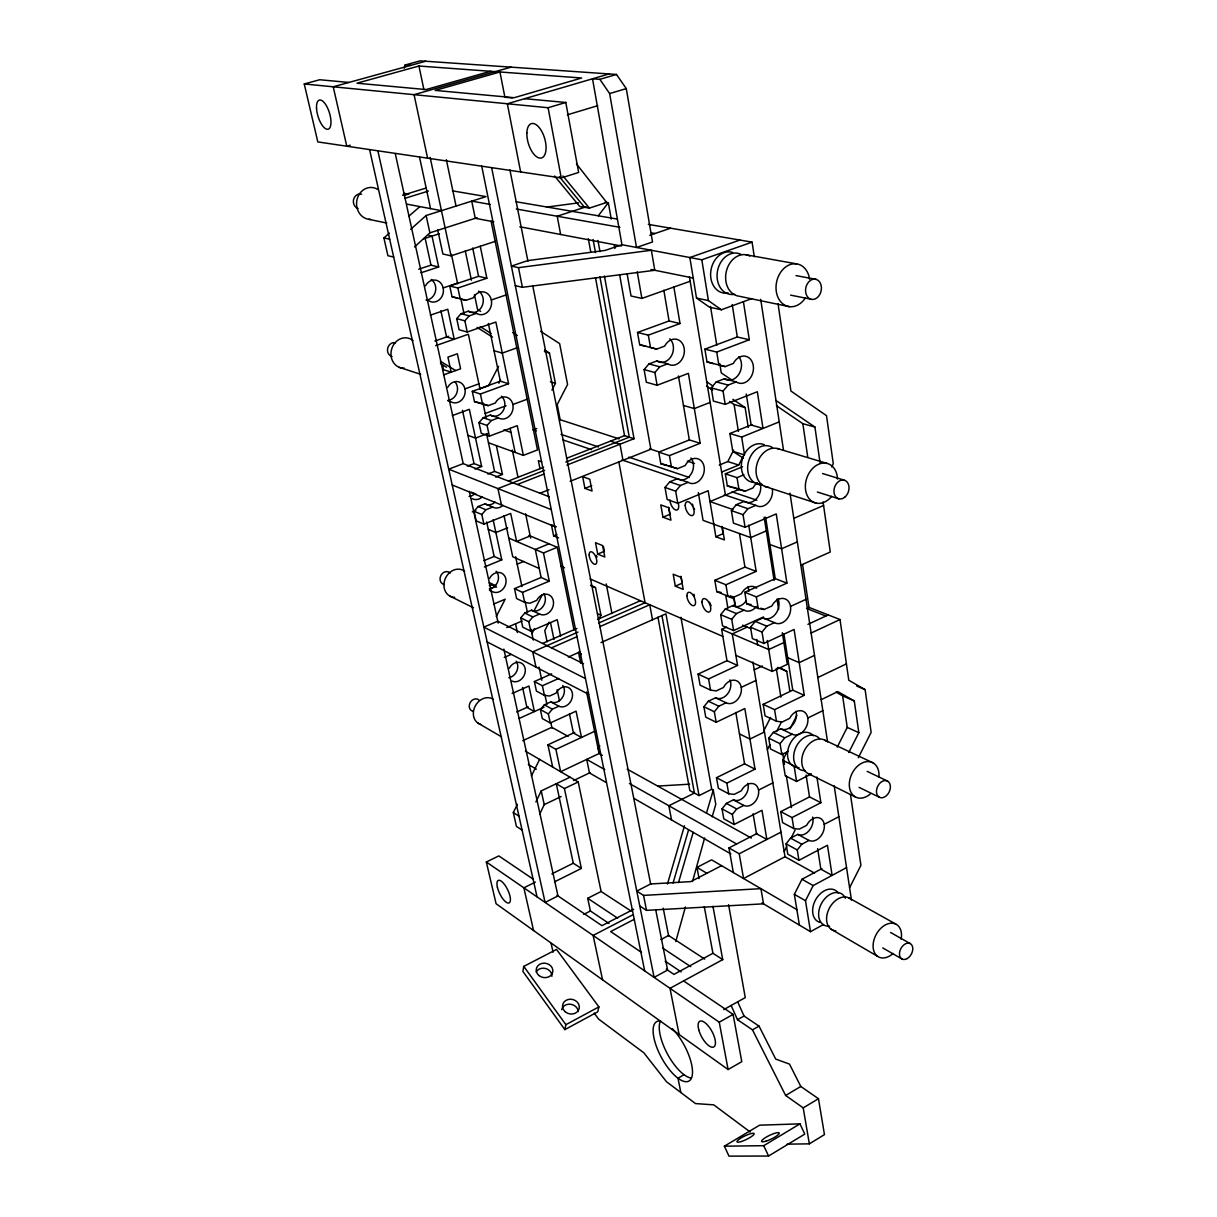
<?xml version="1.0" encoding="UTF-8"?>
<svg xmlns="http://www.w3.org/2000/svg" width="1217" height="1217" viewBox="0 0 1217 1217"><rect width="100%" height="100%" fill="white"/><g stroke="black" fill="none" stroke-linecap="round" stroke-linejoin="round"><path stroke-width="1.5" d="M523.766 966.404L522.899 971.44L564.855 1029.612L597.76 1011.829L598.901 1006.9L556.534 949.427L523.766 966.404L565.89 1024.684L564.855 1029.612M404.287 68.243L405.124 65.003L420.2 60.85L616.487 74.45L626.283 88.598L652.525 241.985L636.506 247.462L609.641 93.572L599.844 79.333L592.512 78.801L621.948 244.723L701.813 259.784L752.091 242.137L754.297 256.726M675.8 941.486L685.414 906.984M692.488 881.549L704.628 837.965M712.173 816.79L715.794 804.3L713.253 790.137L711.717 789.301L680.927 617.293M667.479 883.983L684.471 825.765M673.031 883.101L688.487 830.177M678.508 882.553L693.188 832.352M706.468 813.139L713.253 790.137M539.694 814.203L544.227 804.62L541.23 790.883L570.043 777.191M535.906 801.957L541.23 790.883M522.093 830.085L516.434 826.434L513.315 812.56L517.423 804.254M531.388 776.035L539.603 759.423M784.189 851.641L786.699 846.682M790.898 838.407L795.097 830.131M837.235 747.116L847.23 727.401L842.62 695.85L836.049 692.123M848.766 752.547L858.837 732.68L854.273 700.946L837.813 691.591L821.186 699.684M858.304 757.735L871.144 732.375L865.12 689.659L848.781 680.242L840.019 619.544L809.016 607.389L806.643 608.47L825.871 616.03M799.402 925.103L794.351 894.328L801.973 879.267L821.931 868.603M823.483 924.524L810.492 931.674L805.487 900.732L813.154 885.565L846.545 867.615M849.588 887.756L860.921 865.333L850.5 794.731M831.652 466.932L833.28 463.723L826.51 415.666L790.913 391.037L778.028 303.718M763.713 730.961L770.589 717.452M767.379 749.672L769.874 744.743M776.552 731.6L781.557 721.742M790 728.816L796.846 715.353M811.283 773.982L796.557 781.42L785.224 775.716L782.729 760.29L786.927 752.015M719.277 465.061L727.796 461.578L733.668 450.092M721.62 472.074L738.734 465.046L742.948 456.786M598.155 748.957L599.768 745.793M496.277 616.547L505.192 599.205L493.767 604.012M533.761 611.436L542.341 594.687M531.92 633.601L534.506 628.55M549.095 622.176L544.775 630.619L547.087 641.709M579.505 657.058L581.224 653.712M599.22 618.54L600.939 615.193L595.539 587.72L590.884 585.134M498.59 366.302L488.595 385.667L480.107 388.771M498.879 383.264L500.552 380.023M551.955 390.094L555.424 383.355L549.46 353.021L544.714 349.979M598.277 215.805L608.333 202.722L605.077 202.205M817.626 848.584L820.866 869.181L832.109 875.373L827.454 845.252L798.945 860.328L787.764 854.136L786.076 843.853L790.578 838.133L797.774 834.39A12.337 8.899 -62.8 0 0 809.077 830.679A12.337 8.899 -62.8 0 0 812.606 817.094M798.945 860.328L797.272 849.968L801.805 844.218L809.016 840.43A12.429 8.915 -62.8 0 0 822.601 833.295A12.429 8.915 -62.8 0 0 820.212 818.25A12.429 8.915 -62.8 0 0 806.628 825.339L799.371 829.112L793.819 828.594L782.577 822.601L780.782 811.633L809.518 796.907L820.882 802.703L792.024 817.565L780.782 811.633M753.095 813.823L756.487 833.751L766.862 839.456L761.964 810.309L734.094 824.502L723.796 818.813L722.031 808.849L726.397 803.387L733.425 799.858A11.835 8.793 -62.6 0 0 744.485 796.42A11.835 8.793 -62.6 0 0 747.816 783.337M788.266 751.345L781.831 754.54L780.082 743.678L784.737 737.852L792.161 734.201A12.718 9.371 -65 0 0 806.141 727.294A12.718 9.371 -65 0 0 803.631 711.504A12.718 9.371 -65 0 0 789.65 718.365L782.181 722L776.446 721.24L765.067 715.87L763.181 704.354L792.754 690.161L804.27 695.318L794.092 629.463L763.865 643.458L752.38 638.56L750.524 627.227L755.27 621.385L762.907 617.901A12.946 9.812 -67.8 0 0 775.427 614.174A12.946 9.812 -67.8 0 0 778.074 598.931M734.094 824.502L732.345 814.492L736.726 808.986L743.785 805.426A11.927 8.823 -62.7 0 0 757.05 798.702A11.927 8.823 -62.7 0 0 754.54 784.159A11.927 8.823 -62.7 0 0 741.275 790.837L734.186 794.382L728.709 793.819L718.38 788.297L716.494 777.693L744.576 763.835L755.027 769.159L744.819 708.553L716.174 722.259L705.754 717.148L703.913 706.712L708.385 701.205L715.611 697.782A12.109 9.219 -65 0 0 727.492 694.025A12.109 9.219 -65 0 0 729.896 679.877M781.831 754.54L770.498 748.972L768.733 738.171L773.358 732.391L780.766 728.77A12.626 9.34 -65 0 0 792.389 725.347A12.626 9.34 -65 0 0 795.994 711.321M716.174 722.259L714.333 711.778L718.836 706.225L726.093 702.772A12.185 9.234 -65 0 0 739.738 696.276A12.185 9.234 -65 0 0 737.122 681.033A12.185 9.234 -65 0 0 723.461 687.499L716.174 690.921L710.545 690.115L700.094 685.186L698.117 674.081L726.99 660.709L737.563 665.44L732.269 633.92L747.177 627.105M763.865 643.458L762.025 632.049L766.801 626.162L774.468 622.648A13.037 9.842 -67.8 0 0 788.859 616.015A13.037 9.842 -67.8 0 0 786.228 599.433A13.037 9.842 -67.8 0 0 771.821 606.005L764.124 609.504L758.206 608.47L746.675 603.784L744.789 592.268L775.259 578.668L786.927 583.126L776.233 513.909L745.078 527.265L733.44 523.127L731.387 510.608L736.27 504.69L744.135 501.389A13.311 10.284 -71.2 0 0 756.502 498.651A13.311 10.284 -71.2 0 0 760.245 483.666M763.5 616.943L733.608 630.558L722.563 625.857L720.662 614.691L725.347 608.972L734.885 604.682L733.699 597.653M733.608 630.558L731.721 619.331L736.437 613.566L744.013 610.158A12.794 9.766 -67.8 0 0 756.457 606.492M745.078 527.265L743.039 514.669L747.953 508.706L755.848 505.359A13.417 10.314 -71.1 0 0 767.699 503.184A13.417 10.314 -71.1 0 0 772.384 489.082M569.434 713.816L573.42 732.999L581.498 737.441L576.082 711.154L550.282 722.974L548.365 713.953L552.335 709.176L558.862 706.21A10.497 8.413 -62.1 0 0 571.153 700.612A10.497 8.413 -62.1 0 0 568.4 687.514A10.497 8.413 -62.1 0 0 556.108 693.082L549.567 696.033L544.425 695.363L536.423 691.089L534.385 681.55L551.681 673.838M550.282 722.974L542.295 718.562L540.378 709.587L544.334 704.841L550.829 701.89A10.436 8.382 -62.1 0 0 561.98 698.102A10.436 8.382 -62.1 0 0 562.832 685.475M713.801 524.253L708.157 490.71L677.793 503.306L675.678 491.181L680.425 485.507L688.122 482.358A12.839 10.132 -71.5 0 0 702.574 476.395A12.839 10.132 -71.5 0 0 699.684 459.63A12.839 10.132 -71.5 0 0 685.217 465.533L677.489 468.667L660.816 463.768L658.747 452.131L689.339 439.93L700.171 443.292L688.396 373.36L657.104 385.272L646.349 382.244L644.112 369.603L648.965 363.913L656.861 360.962L667.692 363.822A13.235 10.588 -75.8 0 0 682.6 358.194A13.235 10.588 -75.8 0 0 679.558 340.562A13.235 10.588 -75.8 0 0 664.649 346.13L656.678 349.096L639.686 344.7L637.51 332.469L669.061 320.969L680.014 323.539L673.868 287.045M677.793 503.306L667.144 499.502L665.014 487.469L669.746 481.826L677.397 478.707A12.748 10.101 -71.6 0 0 690.952 474.265A12.748 10.101 -71.6 0 0 690.967 457.972M746.264 394.019L751.132 425.007L763.013 428.43L757.339 391.737L725.195 404.363L713.405 401.062L711.245 387.873L716.281 381.895L724.389 378.776A13.752 10.77 -75.2 0 0 738.734 374.425A13.752 10.77 -75.2 0 0 738.871 356.672M560.611 636.126L557.234 619.712L530.779 631.136L522.747 627.181L520.739 617.84L524.786 613.049L531.464 610.204A10.634 8.732 -65 0 0 542.904 606.629A10.634 8.732 -65 0 0 543.74 593.592M530.779 631.136L528.787 621.75L532.848 616.928L539.542 614.053A10.694 8.762 -65 0 0 552.138 608.637A10.694 8.762 -65 0 0 549.278 595.007A10.694 8.762 -65 0 0 536.682 600.377L529.958 603.236L524.664 602.369L516.617 598.566L514.502 588.632L541.124 577.482L549.278 581.133L543.467 552.974L508.767 538.081M725.195 404.363L723.05 391.083L728.116 385.059L736.255 381.91A13.859 10.801 -75.1 0 0 751.574 375.947A13.859 10.801 -75.1 0 0 748.653 357.555A13.859 10.801 -75.1 0 0 733.334 363.472L725.149 366.591L706.986 361.905L704.886 349.142L737.304 336.972L749.307 339.771L743.42 301.694M657.104 385.272L654.883 372.524L659.766 366.804L667.692 363.822M530.201 535.921L516.617 541.443L510.699 513.437L483.91 524.131L476.151 520.83L474.067 511.262L478.129 506.531L484.883 503.868A10.649 9.006 -68.8 0 0 495.121 502.134M483.91 524.131L481.826 514.517L485.918 509.756L492.687 507.078A10.71 9.036 -68.7 0 0 502.971 505.314M491.06 221.098L537.488 449.94L523.356 455.386L517.24 425.661L489.371 436.173L481.247 433.282L478.966 422.618L483.21 417.735L490.238 415.119A11.136 9.462 -73.3 0 0 503.093 410.844A11.136 9.462 -73.3 0 0 501.389 396.194M489.371 436.173L487.089 425.448L491.349 420.534L498.407 417.903A11.196 9.493 -73.2 0 0 511.672 412.928A11.196 9.493 -73.2 0 0 508.569 398.081A11.196 9.493 -73.2 0 0 495.289 403.025L488.2 405.641L474.478 401.656L472.287 391.372L500.339 381.149L508.584 383.72L495.882 322.049L467.237 332.028L459.098 329.746L456.71 318.611L461.06 313.697L468.286 311.217L476.486 313.377A11.516 9.858 -78.6 0 0 490.132 308.662A11.516 9.858 -78.6 0 0 486.876 293.16A11.516 9.858 -78.6 0 0 473.23 297.846L465.944 300.325L452.024 296.72L449.727 285.98L478.57 276.32L486.861 278.252L480.259 246.26M467.237 332.028L464.864 320.832L469.23 315.872L476.486 313.377M414.525 246.975L429.875 232.827L477.125 217.706M410.661 229.313L426.133 215.515L486.085 196.606L452.374 190.841M393.684 257.061L387.904 255.707L383.903 237.954L389.44 233.132M408.806 216.246L419.88 206.601M787.186 1144.147L809.335 1143.843L824.457 1134.624L818.478 1098.723L800.816 1086.477L789.498 1064.114L775.701 1059.064L759.043 1026.114L744.028 1016.028L737.685 1001.834M768.566 1156.028L804.772 1134.107L799.965 1123.854L759.621 1125.177L724.358 1146.186L729.013 1156.15L768.566 1156.028L763.728 1145.684L724.358 1146.186M763.728 1145.684L799.965 1123.854M731.143 1005.485L737.502 1019.694L752.471 1029.856L785.634 1095.467L803.205 1107.866L818.478 1098.723M785.634 1095.467L800.816 1086.477M533.472 879.359L498.818 855.916L486.328 862.001L496.08 903.714L728.101 1069.53L741.777 1061.665L733.106 1014.4L683.604 980.917M684.076 1074.717L677.975 1078.201L680.835 1092.531M752.471 1029.856L759.043 1026.114M737.502 1019.694L744.028 1016.028M486.328 862.001L719.247 1022.189L733.106 1014.4M723.78 1009.593L745.276 997.59L728.572 904.687M712.949 906.346L722.731 959.62L670.004 988.326L679.116 1034.526M722.731 959.62L712.934 953.291L673.959 974.391L666.247 969.173M565.89 1024.684L598.901 1006.9M660.907 939.57L668.559 935.508L704.719 959.102M814.523 873.106L785.026 856.738L743.557 878.522L739.221 853.771L728.953 847.93L757.233 833.371M824.228 824.335L838.848 816.698M634.087 919.383L610.66 931.568L641.542 952.455M739.221 853.771L780.964 832.154M633.601 909.266L601.943 925.665L556.96 895.24M721.544 865.667L690.8 881.61L650.623 883.968L636.78 891.087L643.55 895.408L760.929 888.653L763.531 903.835L646.531 910.362L639.762 905.996M632.642 914.925L593.12 935.447L602.567 979.822M699.06 878.598L696.991 867.386L711.595 859.856L796.861 909.647M583.795 914.378L590.412 910.985L587.72 898.298L601.107 891.498L631.167 911.107M758.556 790.076L772.856 782.881M554.587 881.823L581.376 868.436L564.414 788.555L556.291 783.733L573.298 863.218L581.376 868.436M535.404 882.082L523.873 887.832L533.548 930.488M551.879 873.882L573.298 863.218M657.956 617.217L689.841 790.578L699.03 795.599L711.717 789.301M716.494 777.693L726.853 783.155L755.027 769.159M807.784 718.03L822.844 710.652M764.459 731.98L749.961 739.054L739.464 733.897M763.181 704.354L774.575 709.663L804.27 695.318M544.227 804.62L561.113 796.542M817.839 677.55L846.423 663.843M564.414 788.555L578.212 781.968L601.107 891.498M573.526 780.553L590.169 772.628M602.385 755.392L599.083 753.551L560.641 771.7L555.895 749.368L547.924 744.819L574.728 732.391M741.259 687.362L755.97 680.425M814.492 655.4L799.219 662.626L787.658 657.667M735.874 655.339L772.263 671.419L787.293 664.33L782.318 632.642M754.221 669.837L762.344 666.018M811.115 633.023L840.019 619.544M783.87 642.53L768.748 649.559L721.635 629.356L726.99 660.709M555.895 749.368L594.581 731.341M698.117 674.081L708.583 678.949L737.563 665.44M807.936 624.351L828.26 614.935M522.762 740.666L551.818 727.325L568.141 736.376M790.533 606.401L806.034 599.327M721.635 629.356L726.595 627.12M519.294 718.41L544.029 707.183M516.723 711.991L528.193 706.818M744.789 592.268L756.335 596.878L786.927 583.126M512.129 693.507L528.939 686.008L534.43 711.534L526.9 707.396L522.58 687.438M800.862 565.144L830.283 552.016L823.072 501.952M748.729 525.135L756.168 571.366L744.941 567.092L714.82 580.326L716.752 591.66L727.827 596.147L733.714 597.197L741.32 593.79A12.794 9.766 -67.8 0 1 756.655 588.161M534.385 681.55L542.386 685.764L558.664 678.477M714.82 580.326L725.925 584.753L756.168 571.366M568.385 657.028L580.403 651.703M601.015 642.576L665.927 613.824L699.03 795.599M551.468 647.855L577.33 636.521M599.738 626.679L649.741 604.758L652.525 619.757M797.348 541.869L781.618 548.776L769.889 544.531M542.554 643.428L576.888 628.444M597.501 619.453L640.416 600.726M675.313 586.153L683.209 589.408L681.079 577.39L673.184 574.196L675.313 586.153L682.205 583.141L681.003 576.31M577.969 632.095L532.742 651.886L535.982 667.129M598.612 623.058L645.071 602.734L618.845 461.882M504.218 657.439L511.003 654.487M793.803 518.351L823.574 505.481M766.299 530.886L750.737 537.61L703.061 520.374L698.33 492.596M713.74 524.04L715.87 536.758L723.05 533.685L721.833 526.429M506.759 627.561L522.093 620.989M514.502 588.632L522.549 592.39L549.278 581.133M742.537 466.75L725.347 473.839L727.34 485.948L745.139 491.181L753.08 487.865A13.417 10.314 -71.1 0 1 757.309 482.662M597.714 554.1L604.803 557.036L602.598 545.566L595.509 542.691L597.714 554.1L604.393 551.301L603.449 546.433M662.976 517.21L670.932 520.146L668.742 507.778L660.785 504.903L662.976 517.21L670.004 514.289L668.757 507.261M739.099 489.401L709.983 501.571L732.908 509.543M543.467 552.974L557.234 547.285L574.044 630.132M517.179 564.156L523.706 561.463M725.347 473.839L737.046 477.642L743.952 474.782M549.004 543.832L535.297 549.46L541.124 577.482M483.757 560.702L494.163 556.458L501.769 559.85L493.113 519.674M556.367 526.824L551.377 524.801L553.629 535.891L556.884 534.552M484.366 567L501.769 559.85M507.641 527.828L495.882 532.559L488.276 529.304M743.481 458.261L732.756 451.309L729.881 433.526L741.67 437.055L779.23 421.888M658.747 452.131L669.441 455.614L700.171 443.292M729.881 433.526L751.984 424.657M584.936 488.382L592.055 491.014L589.789 479.239L582.654 476.653L584.936 488.382L591.721 485.674M540.181 493.189L548.989 489.69M570.134 481.293L650.852 449.24L619.59 274.525M472.272 511.916L475.801 510.532M544.653 470.325L497.966 488.595L501.45 504.964M565.829 462.034L629.28 437.177L599.935 276.852M517.392 484.503L543.923 474.082M566.924 465.061L634.042 438.713L604.423 276.016M508.387 481.034L543.619 467.267M566.513 458.322L624.549 435.656L634.042 438.713M710.135 402.416L694.329 408.593L683.467 405.444M495.684 477.064L502.454 474.432L496.353 445.62M487.834 474.037L494.574 471.435L502.454 474.432M474.965 469.062L481.643 466.491L469.336 409.338L452.344 415.59M467.358 466.126L474.022 463.586L481.643 466.491M533.411 429.875L536.758 428.597M704.886 349.142L716.737 352.078L749.307 339.771M487.591 433.541L475.528 438.09L467.891 435.321M485.203 413.491L506.089 405.733M512.874 404.516L527.189 399.206M739.906 240.053L689.856 257.532L696.504 298.059L709.435 307.156L721.377 309.772L751.787 298.621M472.287 391.372L480.411 394.019L508.584 383.72M637.51 332.469L648.326 335.147L680.014 323.539M464.94 388.908L478.905 383.827M516.784 347.895L502.271 353.082L494.011 350.694M443.536 374.882L460.604 368.797L457.364 353.782L447.917 357.129L451.188 372.159L443.566 369.74L442.471 364.765M627.09 273.658L631.045 296.005L641.891 298.424L690.176 281.249M434.925 341.019L448.647 336.257M435.656 345.674L468.378 334.249L480.061 389.288M491.333 299.99L506.044 294.955M430.331 315.173L447.78 309.224L454.23 339.193L446.563 336.972L440.858 310.685M621.948 244.723L605.184 250.413L527.782 260.605L511.399 266.097L518.488 267.664L651.354 250.261L654.792 270.28L522.397 287.303L515.308 285.645M649.772 235.277L670.628 228.188M449.727 285.98L457.896 288.003L486.861 278.252M443.186 287.927L457.516 283.12M421.036 272.775L438.668 266.964L432.02 236.098L428.947 235.444M437.74 229.998L442.882 254.003L451.051 255.829L495.167 241.377M418.694 269.2L430.985 265.154L438.668 266.964M586.122 206.799L557.203 216.23L560.657 234.501M554.587 175.993L579.748 206.51L589.408 208.107L606.69 202.463L576.462 163.884M423.562 238.806L439.474 233.71M348.929 82.452L319.691 79.744L304.25 83.973L317.82 141.917L561.25 177.956L578.638 172.449L565.799 102.471L524.679 98.683M404.805 198.356L428.338 191.069M402.584 195.283L426.026 188.057M567.396 114.809L597.73 105.696M609.641 93.572L626.283 88.598M304.25 83.973L548.106 107.735L565.799 102.471M609.108 73.933L507.337 103.764L520.633 171.932M599.844 79.333L616.487 74.45M350.222 145.203L346.784 146.207L333.215 86.787L425.737 61.23M490.497 71.286L426.026 89.571L356.961 83.197L418.937 66.022L581.665 77.994L514.183 97.71L435.154 90.408L499.959 71.986L504.903 97.254L512.311 97.938M511.049 67.148L414.069 94.667L427.593 158.164M547.057 207.042L578.638 202.859M657.697 786.076L689.659 784.189M405.124 65.003L410.616 65.414M516.038 201.733L616.76 218.969M648.342 224.384L752.091 242.137M490.314 204.426L471.724 201.14L475.269 218.299L493.828 221.829M516.327 209.02L619.925 227.32M651.293 232.858L654.974 233.512M746.675 603.784L751.102 604.56M716.752 591.66L721.133 592.436M745.747 254.718L796.633 263.876M795.994 275.605L816.227 279.393A10.268 7.804 -77.5 0 1 818.554 296.294A10.268 7.804 -77.5 0 1 805.654 292.141A10.268 7.804 -77.5 0 1 816.227 279.393M406.737 204.121L441.467 210.678M519.826 226.758L621.461 246.017M790.624 295.138L810.765 299.169M650.989 269.505L693.218 278.039M368.721 219.303L386.778 223.046M789.392 306.669L738.932 296.187A21.024 16.414 -78.3 0 1 726.549 270.524A21.024 16.414 -78.3 0 1 749.839 256.042M696.504 298.059L708.416 300.614L721.377 309.772M727.34 485.948L731.919 486.952M383.903 237.954L389.683 239.232M660.816 463.768L666.794 465.092M474.478 401.656L480.061 402.933M725.149 366.591L718.821 364.933L716.737 352.078M706.986 361.905L713.299 363.564M656.678 349.096L650.486 347.469L648.326 335.147M639.686 344.7L645.862 346.328M452.024 296.72L457.775 298.226M465.944 300.325L460.193 298.819L457.896 288.003M724.389 378.776L736.255 381.91M461.06 313.697L469.23 315.872M648.965 363.913L659.766 366.804M716.281 381.895L728.116 385.059M456.71 318.611L464.864 320.832M644.112 369.603L654.883 372.524M711.245 387.873L723.05 391.083M544.395 351.607L549.46 353.021M729.5 401.443L734.094 404.5L745.139 407.589L748.272 427.456M776.446 405.702L802.855 423.683L814.918 427.045L820.045 462.749M777.283 448.51L827.073 463.403M550.358 381.834L555.424 383.355M822.555 473.535L844.142 480.137M732.756 451.309L744.53 454.96L741.67 437.055M727.796 461.578L738.734 465.046M817.383 492.018L838.878 498.864M399.176 367.306L420.747 374.334M559.607 419.53L619.057 438.881M649.65 448.845L660.42 452.359M687.331 461.121L694.511 463.464M755.514 483.332L760.899 485.081M764.717 486.359L815.953 503.062M610.554 441.132L620.001 444.235L622.982 460.315M481.689 403.466L488.2 405.641M668.574 465.685L677.489 468.667M733.44 487.287L745.139 491.181M561.007 434.332L598.475 446.928M628.793 457.12L689.294 477.46M731.995 491.82L756.898 500.202M447.841 400.712L450.868 401.747A10.786 9.295 -73.8 0 0 463.814 397.016A10.786 9.295 -73.8 0 0 460.68 382.67A10.786 9.295 -73.8 0 0 447.719 387.371M490.238 415.119L498.407 417.903M532.863 429.692L536.423 430.894M563.106 439.961L591.568 449.636M621.841 459.92L688.122 482.358M724.328 494.756L755.848 505.359M483.21 417.735L491.349 420.534M669.746 481.826L680.425 485.507M736.27 504.69L747.953 508.706M503.868 429.936L510.988 432.415M478.966 422.618L487.089 425.448M665.014 487.469L675.678 491.181M731.387 510.608L743.039 514.669M488.473 442.76L523.356 455.386M541.671 461.836L538.34 460.635L539.983 468.773M715.87 536.758L724.404 539.907L722.274 527.128M549.247 496.779L463.221 463.631L448.708 469.184L551.271 509.619M730.535 595.904L733.714 597.197M760.838 608.165L764.124 609.504M471.298 492.17L475.953 494.056M452.222 484.99L554.709 526.581M484.883 503.868L492.687 507.078M744.013 610.158L732.893 605.594A12.702 9.736 -67.9 0 0 746.234 600.666M762.907 617.901L774.468 622.648M553.629 535.891L558.603 537.944M478.129 506.531L485.918 509.756M725.347 608.972L736.437 613.566M755.27 621.385L766.801 626.162M474.067 511.262L481.826 514.517M720.662 614.691L731.721 619.331M750.524 627.227L762.025 632.049M528.969 535.404L557.234 547.285M742.598 625.188L750.676 628.581M856.768 686.084L865.12 689.659M561.113 566.377L564.536 567.852M590.23 578.988L722.776 636.385M590.564 585.529L595.539 587.72M777.541 667.372L786.745 671.388L789.863 691.226M842.62 695.85L854.273 700.946M539.253 568.491L512.737 556.778L504.021 515.795M597.623 613.687L600.939 615.193M847.23 727.401L858.837 732.68M824.913 740.225L872.893 762.77M489.432 590.23L492.444 591.66A10.329 8.61 -64.9 0 0 504.751 586.503A10.329 8.61 -64.9 0 0 501.86 573.283A10.329 8.61 -64.9 0 0 489.553 578.394M531.464 610.204L539.542 614.053M715.611 697.782L726.093 702.772M780.766 728.77L792.161 734.201M867.173 771.38L887.543 781.086A9.067 6.404 -64.5 0 1 886.25 795.842A9.067 6.404 -64.5 0 1 876.499 790.578A9.067 6.404 -64.5 0 1 887.543 781.086M524.786 613.049L532.848 616.928M708.385 701.205L718.836 706.225M773.358 732.391L784.737 737.852M520.739 617.84L528.787 621.75M703.913 706.712L714.333 711.778M768.733 738.171L780.082 743.678M859.08 787.369L879.343 797.257M782.729 760.29L794.092 765.904L796.557 781.42M450.047 596.193L473.55 607.831M808.027 773.51L855.551 797.044M583.521 663.767L497.768 621.202L483.849 627.12L585.499 678.599M487.135 641.891L588.678 694.344M550.829 701.89L558.862 706.21M733.425 799.858L743.785 805.426M797.774 834.39L809.016 840.43M544.334 704.841L552.335 709.176M726.397 803.387L736.726 808.986M790.578 838.133L801.805 844.218M540.378 709.587L548.365 713.953M722.031 808.849L732.345 814.492M786.076 843.853L797.272 849.968M627.166 769.129L751.391 838.072M848.797 897.842L895.712 924.038M780.234 667.722L786.745 671.388M801.973 879.267L813.154 885.565M604.773 769.6L586.7 759.393L589.484 772.947L605.899 782.348M629.417 783.489L736.559 843.944M890.57 932.481L910.073 943.494M633.798 798.322L730.9 853.938M794.351 894.328L805.487 900.732M882.766 947.921L902.193 959.133M477.87 723.035L501.51 736.833M831.089 929.195L877.563 956.319M525.44 751.148L578.212 781.968M528.345 764.459L536.332 769.19M761.994 902.938L810.492 931.674M696.991 867.386L706.879 873.274M440.402 361.251L455.675 370.546M440.432 363.518L446.517 367.23M480.183 326.567L491.06 333.443M477.049 327.373L492.535 337.139M513.315 812.56L518.974 816.166M480.654 311.4L477.536 309.407L474.478 294.803M512.661 332.56L517.377 335.573M540.607 331.343L559.637 343.635L567.563 384.481L557.203 404.622L560.17 419.713M587.72 898.298L617.612 918.15M662.596 947.997L690.739 966.678M706.758 381.849L712.888 385.972M732.862 399.359L745.139 407.589M706.514 386.078L712.645 390.17M590.215 910.848L609.032 923.49M665.197 961.202L681.109 971.881M731.949 380.145L721.255 372.889L719.764 363.67M776.005 400.469L814.918 427.045M750.189 1131.993L713.74 1104.853L695.5 1103.576L666.444 1081.685L643.839 1052.796L598.597 1019.085L594.2 1013.107M559.364 176.708L584.571 207.301M562.984 175.948L589.408 208.107M369.588 149.585L537.062 896.899M377.863 150.802L545.11 902.421L557.979 895.925L503.868 649.102M551.118 943.434L553.081 952.211M395.266 153.57L463.19 463.51M469.306 491.349L498.179 623.119M425.113 238.091L430.985 265.154M462.46 410.296L474.022 463.586M486.694 521.971L494.163 556.458M515.536 623.804L517.423 632.551M426.133 215.515L429.875 232.827M547.924 744.819L552.67 767.06M419.546 157.176L430.575 208.624M451.416 254.368L457.653 283.728M460.771 298.408L464.118 314.169M482.906 402.721L486.237 418.359M515.612 556.747L521.941 586.609M525.105 601.472L527.463 612.607M530.977 629.128L533.289 640.081M539.025 667.068L541.808 680.212M544.912 694.801L546.92 704.263M550.875 722.852L551.986 728.131M430.133 157.358L451.051 255.829M480.411 394.019L482.617 404.363M522.549 592.39L524.664 602.369M542.386 685.764L544.425 695.363M486.572 433.845L494.574 471.435M418.937 66.022L423.942 89.754M512.311 450.001L518.046 477.551M525.607 513.863L530.658 538.142M446.335 159.655L456.056 206.084M465.305 250.991L471.42 280.199M557.143 689.75L559.47 700.84M472.698 248.04L478.57 276.32M488.367 323.479L500.339 381.149M510.151 428.399L515.141 452.405M550.601 623.119L553.994 639.457M481.719 166.181L644.691 970.923M578.531 652.221L580.768 663.265M586.594 691.971L599.083 753.551M491.638 167.642L654.092 977.373L667.601 970.086L655.841 910.407M518.488 267.664L522.397 287.303M643.55 895.408L646.531 910.362M509.923 169.924L527.935 261.32M532.711 285.569L650.699 884.287M663.219 908.201L668.605 935.782M606.233 583.932L611.968 613.535M671.541 819.939L668.848 805.745L694.42 793.073L661.926 615.513M548.106 107.735L561.25 177.956M719.247 1022.189L728.101 1069.53M588.313 238.654L590.701 251.66M595.493 277.689L624.549 435.656M704.263 906.604L712.934 953.291M593.105 239.566L595.493 252.619M597.958 240.479L599.996 251.691M614.266 244.784L614.935 248.511M728.953 847.93L733.319 872.543M608.333 202.722L611.253 219.09M637.236 271.863L641.891 298.424M669.441 455.614L671.495 467.343M708.583 678.949L710.545 690.115M726.853 783.155L728.709 793.819M663.813 290.163L669.061 320.969M678.447 375.977L689.339 439.93M735.813 712.477L744.576 763.835M803.205 1107.866L809.335 1143.843M725.925 584.753L727.827 596.147M727.842 607.846L725.773 595.509L734.247 598.947L735.433 606.036M689.446 276.883L725.469 495.41M752.927 662.033L785.026 856.738M701.813 259.784L708.416 300.614M737.046 477.642L739.023 489.842M756.335 596.878L758.206 608.47M774.575 709.663L776.446 721.24M792.024 817.565L793.819 828.594M739.464 533.533L744.941 567.092M756.746 639.381L757.628 644.797M734.094 404.5L738.4 431.427M776.309 668.498L780.888 697.174M767.288 640.507L772.263 671.419M710.515 306.471L716.783 345.217M782.668 753.171L784.478 764.428M786.304 775.685L791.461 807.601M732.223 304.554L737.304 336.972M765.599 517.195L775.259 578.668M783.915 633.859L792.754 690.161M806.08 775.062L809.518 796.907M764.139 517.088L774.103 580.463M777.039 599.099L778.667 609.443M816.911 777.054L820.882 802.703M802.581 564.673L809.077 607.815M760.716 299.276L783.474 450.001M789.985 493.128L827.56 741.959M834.193 785.832L851.413 899.819M802.855 423.683L807.769 457.273M672.286 1028.593A33.802 12.946 61.6 0 1 691.758 1077.349A33.802 12.946 61.6 0 1 661.987 1058.531A33.802 12.946 61.6 0 1 660.359 1021.048M454.975 381.803A10.725 9.264 -73.9 0 1 456.74 393.213A10.725 9.264 -73.9 0 1 447.947 400.287M478.646 291.152A11.44 9.812 -78.8 0 1 482.693 304.493A11.44 9.812 -78.8 0 1 471.892 312.495M470.644 312.252A11.44 9.812 -78.8 0 1 468.286 311.217M425.494 285.797A11.09 9.645 -79.7 0 1 438.789 281.34A11.09 9.645 -79.7 0 1 442.06 296.294A11.09 9.645 -79.7 0 1 428.764 300.797M431.153 279.469A11.014 9.599 -79.9 0 1 435.397 291.669A11.014 9.599 -79.9 0 1 425.965 300.082M474.66 493.843A10.481 8.93 -68.9 0 1 469.062 496.475M482.267 496.916A10.542 8.96 -68.8 0 1 472.09 498.62M496.095 571.184A10.268 8.58 -64.9 0 1 497.707 581.756A10.268 8.58 -64.9 0 1 489.34 588.861M516.191 661.227A10.071 8.245 -61.9 0 1 516.769 671.191A10.071 8.245 -61.9 0 1 508.828 677.686M509.238 668.331A10.132 8.276 -62 0 1 521.241 663.022A10.132 8.276 -62 0 1 524.025 675.739A10.132 8.276 -62 0 1 512.022 681.079M454.702 597.364A14.513 12.261 -64.1 0 1 445.011 579.292A14.513 12.261 -64.1 0 1 464.681 571.245M489.097 582.867A14.847 12.398 -64.1 0 1 494.756 585.879M444.266 584.556A6.709 5.689 -64 0 1 440.889 575.443A6.709 5.689 -64 0 1 450.199 573.024M489.964 588.83A14.954 12.444 -64.1 0 1 496.658 587.035M489.28 585.56A14.908 12.429 -64.1 0 1 495.897 585.727M473.307 711.337A6.541 5.37 -59.8 0 1 470.081 702.772A6.541 5.37 -59.8 0 1 479.072 700.094M480.609 724.328A14.132 11.561 -59.9 0 1 475.162 706.179A14.132 11.561 -59.9 0 1 493.387 699.425M392.041 356.505A7.089 6.237 -76.2 0 1 387.706 348.108A7.089 6.237 -76.2 0 1 395.479 342.768M404.348 368.188A15.319 13.448 -76 0 1 391.768 348.731A15.319 13.448 -76 0 1 413.004 340.562M370.561 219.41A15.988 14.102 -86.1 0 1 357.083 199.375A15.988 14.102 -86.1 0 1 377.939 189.593M403.664 193.229A16.384 14.33 -85.1 0 1 405.428 193.914M358.148 208.518A7.393 6.541 -86.5 0 1 353.584 199.482A7.393 6.541 -86.5 0 1 361.662 194.218M403.359 193.777A16.445 14.376 -84.9 0 1 408.958 194.188M405.535 194.948A16.506 14.406 -84.8 0 1 407.406 194.507M597.06 556.99A6.724 3.058 67.3 0 1 596.406 555.363M690.967 1078.064A33.741 13.022 61.6 0 1 667.144 1053.405A33.741 13.022 61.6 0 1 660.557 1020.698M561.661 1009.684A8.443 7.363 12.6 0 1 570.438 1004.223A8.443 7.363 12.6 0 1 578.258 1011.525M536.195 971.82A8.336 7.196 10.4 0 1 545.825 968.565A8.336 7.196 10.4 0 1 551.879 976.338M669.806 338.798A13.144 10.557 -75.9 0 1 672.377 353.858A13.144 10.557 -75.9 0 1 660.74 362.362M659.386 362.103A13.144 10.557 -75.9 0 1 656.861 360.962M747.831 587.02A12.702 9.736 -67.9 0 1 748.82 591.371M811.42 774.56A18.666 13.57 -64.4 0 1 803.889 751.543A18.666 13.57 -64.4 0 1 826.389 741.214M870.307 793.986A19.213 13.676 -64.4 0 1 849.755 788.875A19.213 13.676 -64.4 0 1 863.051 762.587A19.213 13.676 -64.4 0 1 878.933 776.933M799.021 767.608A18.498 13.539 -64.4 0 1 789.635 744.652A18.498 13.539 -64.4 0 1 813.336 735.707M805.152 770.635A18.574 13.554 -64.4 0 1 795.766 747.618A18.574 13.554 -64.4 0 1 819.513 738.613M820.152 922.44A17.89 12.581 -61.4 0 1 816.333 898.542A17.89 12.581 -61.4 0 1 838.452 893.263M829.583 926.183A17.951 12.596 -61.4 0 1 821.749 902.984A17.951 12.596 -61.4 0 1 845.374 898.207M835.775 930.838A18.042 12.611 -61.5 0 1 829.157 908.567A18.042 12.611 -61.5 0 1 851.459 899.789M893.126 953.443A18.559 12.672 -61.6 0 1 873.365 949.184A18.559 12.672 -61.6 0 1 887.543 923.946A18.559 12.672 -61.6 0 1 901.112 939.205M753.886 482.48A19.791 15.273 -72.1 0 1 742.218 459.478A19.791 15.273 -72.1 0 1 764.306 444.722M762.268 484.518A19.868 15.304 -72 0 1 748.561 461.456A19.868 15.304 -72 0 1 772.46 447.597M768.627 487.287A19.974 15.334 -72 0 1 756.959 464.088A19.974 15.334 -72 0 1 779.169 449.164M831.743 496.262A20.598 15.502 -71.7 0 1 807.13 495.365A20.598 15.502 -71.7 0 1 817.337 464.864A20.598 15.502 -71.7 0 1 837.494 479.072M805.411 297.891A21.723 16.642 -77.7 0 1 779.078 299.504A21.723 16.642 -77.7 0 1 786.456 266.417A21.723 16.642 -77.7 0 1 809.579 279.241M728.192 292.917A20.826 16.338 -78.5 0 1 710.758 271.619A20.826 16.338 -78.5 0 1 732.664 252.467M734.672 294.255A20.902 16.384 -78.4 0 1 717.406 271.528A20.902 16.384 -78.4 0 1 741.183 254.475M711.124 605.625A7.272 3.575 66 0 1 709.526 602.232M694.603 509.436A7.424 3.727 67.5 0 1 693.675 507.778M692.96 505.983A7.424 3.727 67.5 0 1 692.503 504.173M694.405 595.965A7.196 3.514 66.1 0 1 693.979 594.231M678.128 502.895A7.363 3.636 67.7 0 1 675.572 509.984A7.363 3.636 67.7 0 1 669.989 500.004M589.165 554.952A6.739 3.042 67.2 0 0 595.083 564.353A6.739 3.042 67.2 0 0 594.717 554.769A6.739 3.042 67.2 0 0 589.165 554.952M565.388 1011.92A8.473 7.378 12.6 0 0 579.186 1008.497A8.473 7.378 12.6 0 0 568.202 999.476A8.473 7.378 12.6 0 0 565.388 1011.92M538.994 975.562A8.367 7.211 10.4 0 0 552.701 972.246A8.367 7.211 10.4 0 0 541.9 963.423A8.367 7.211 10.4 0 0 538.994 975.562M497.388 887.208A12.474 4.427 64.2 0 0 508.904 902.984A12.474 4.427 64.2 0 0 504.751 884.82A12.474 4.427 64.2 0 0 497.388 887.208M316.526 108.222A15.228 5.979 73 0 0 327.89 129.261A15.228 5.979 73 0 0 326.78 106.411A15.228 5.979 73 0 0 316.526 108.222M907.121 958.6A8.747 5.918 -61.6 0 0 911.32 944.407A8.747 5.918 -61.6 0 0 899.911 950.903A8.747 5.918 -61.6 0 0 907.121 958.6M844.613 497.342A9.736 7.272 -71.6 0 0 845.891 480.913A9.736 7.272 -71.6 0 0 833.98 490.238A9.736 7.272 -71.6 0 0 844.613 497.342M701.996 601.898A7.287 3.56 66 0 0 708.583 612.136A7.287 3.56 66 0 0 708.613 601.959A7.287 3.56 66 0 0 701.996 601.898M686.905 595.615A7.211 3.484 66.1 0 0 693.401 605.747A7.211 3.484 66.1 0 0 693.386 595.645A7.211 3.484 66.1 0 0 686.905 595.615M685.217 505.39A7.439 3.712 67.5 0 0 691.925 515.673A7.439 3.712 67.5 0 0 691.895 504.918A7.439 3.712 67.5 0 0 685.217 505.39M741.199 1141.561A9.553 1.932 -25.7 0 0 754.205 1133.772A9.553 1.932 -25.7 0 0 741.29 1137.834A9.553 1.932 -25.7 0 0 741.199 1141.561M766.025 1141.135A9.782 2.023 -25.6 0 0 779.26 1133.164A9.782 2.023 -25.6 0 0 765.919 1137.317A9.782 2.023 -25.6 0 0 766.025 1141.135M698.741 1029.734A14.619 5.826 61.4 0 0 713.634 1047.016A14.619 5.826 61.4 0 0 707.975 1025.566A14.619 5.826 61.4 0 0 698.741 1029.734M526.855 133.018A17.92 8.534 73.6 0 0 540.865 158.104A17.92 8.534 73.6 0 0 541.671 131.223A17.92 8.534 73.6 0 0 526.855 133.018"/></g></svg>
